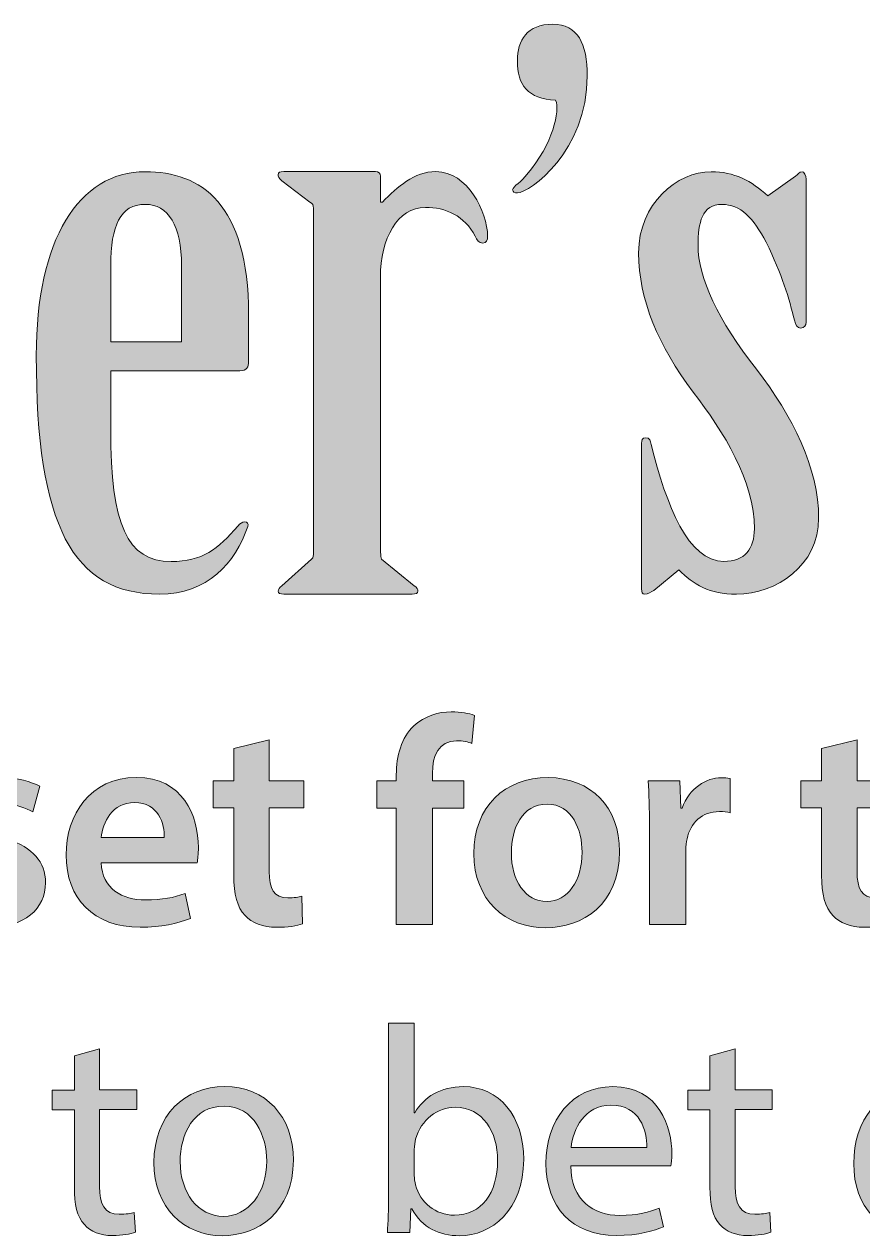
# Model space of a CAD drawing. Header units: inches. Extents: x 589 to 2016, y -1839 to -951.
# Drawn here: x 1219 to 1232.54, y -1599.45 to -1579.88 of the extents above; entities that cross this region are included whole.
import ezdxf

# ---------------------------------------------------------------- set-up
doc = ezdxf.new("R2010")
doc.units = ezdxf.units.IN
doc.header["$MEASUREMENT"] = 0
doc.layers.add('Layer 1', color=7, linetype='Continuous')

# ---------------------------------------------------------------- blocks, each defined once
blk = doc.blocks.new('block 72')
at = {"layer": 'Layer 1', "true_color": 0x010101}
h = blk.add_hatch(color=18, dxfattribs=at)
h.dxf.hatch_style = 2
edge = h.paths.add_edge_path()
edge.add_spline(control_points=[(1228.089, -1580.719), (1228.089, -1581.933), (1227.161, -1582.608), (1226.961, -1582.608), (1226.915, -1582.608), (1226.884, -1582.585), (1226.884, -1582.558), (1226.884, -1582.509), (1227.038, -1582.412), (1227.115, -1582.313), (1227.533, -1581.81), (1227.655, -1581.282), (1227.578, -1581.111), (1227.13, -1581.088), (1226.96, -1580.868), (1226.96, -1580.473), (1226.96, -1580.141), (1227.115, -1579.884), (1227.532, -1579.884), (1227.933, -1579.884), (1228.089, -1580.192), (1228.089, -1580.719)], knot_values=[0, 0, 0, 0, 1, 1, 1, 2, 2, 2, 3, 3, 3, 4, 4, 4, 5, 5, 5, 6, 6, 6, 7, 7, 7, 7], degree=3, periodic=1)
h = blk.add_hatch(color=18, dxfattribs=at)
h.dxf.hatch_style = 2
edge = h.paths.add_edge_path()
edge.add_spline(control_points=[(1220.396, -1586.425), (1220.396, -1587.971), (1220.658, -1588.561), (1221.369, -1588.561), (1221.878, -1588.561), (1222.126, -1588.364), (1222.45, -1587.984), (1222.481, -1587.947), (1222.512, -1587.922), (1222.558, -1587.922), (1222.606, -1587.922), (1222.621, -1587.946), (1222.606, -1587.996), (1222.421, -1588.585), (1221.94, -1589.088), (1221.185, -1589.088), (1219.78, -1589.088), (1219.193, -1587.984), (1219.193, -1585.235), (1219.193, -1583.369), (1219.874, -1582.265), (1220.953, -1582.265), (1221.849, -1582.265), (1222.622, -1582.78), (1222.622, -1584.572), (1222.622, -1584.572), (1222.622, -1585.333), (1222.622, -1585.333), (1222.622, -1585.418), (1222.59, -1585.48), (1222.482, -1585.48), (1222.482, -1585.48), (1220.396, -1585.48), (1220.396, -1585.48), (1220.396, -1585.48), (1220.396, -1586.425), (1220.396, -1586.425), (1220.396, -1586.425), (1220.396, -1586.425), (1220.396, -1586.425)], knot_values=[0, 0, 0, 0, 1, 1, 1, 2, 2, 2, 3, 3, 3, 4, 4, 4, 5, 5, 5, 6, 6, 6, 7, 7, 7, 8, 8, 8, 9, 9, 9, 10, 10, 10, 11, 11, 11, 12, 12, 12, 13, 13, 13, 13], degree=3, periodic=1)
edge = h.paths.add_edge_path()
edge.add_spline(control_points=[(1221.539, -1585.014), (1221.539, -1585.014), (1221.539, -1583.786), (1221.539, -1583.786), (1221.539, -1583.135), (1221.323, -1582.793), (1220.952, -1582.793), (1220.55, -1582.793), (1220.396, -1583.137), (1220.396, -1583.786), (1220.396, -1583.786), (1220.396, -1585.014), (1220.396, -1585.014), (1220.396, -1585.014), (1221.539, -1585.014), (1221.539, -1585.014)], knot_values=[0, 0, 0, 0, 1, 1, 1, 2, 2, 2, 3, 3, 3, 4, 4, 4, 5, 5, 5, 5], degree=3, periodic=1)
h = blk.add_hatch(color=18, dxfattribs=at)
h.dxf.hatch_style = 2
edge = h.paths.add_edge_path()
edge.add_spline(control_points=[(1224.753, -1588.412), (1224.753, -1588.463), (1224.753, -1588.498), (1224.768, -1588.523), (1224.768, -1588.523), (1225.292, -1588.952), (1225.292, -1588.952), (1225.34, -1588.976), (1225.355, -1589.014), (1225.355, -1589.039), (1225.355, -1589.075), (1225.323, -1589.087), (1225.261, -1589.087), (1225.261, -1589.087), (1223.191, -1589.087), (1223.191, -1589.087), (1223.129, -1589.087), (1223.099, -1589.076), (1223.099, -1589.039), (1223.099, -1589.014), (1223.114, -1588.977), (1223.16, -1588.952), (1223.16, -1588.952), (1223.638, -1588.523), (1223.638, -1588.523), (1223.669, -1588.498), (1223.669, -1588.46), (1223.669, -1588.412), (1223.669, -1588.412), (1223.669, -1582.853), (1223.669, -1582.853), (1223.669, -1582.804), (1223.654, -1582.78), (1223.607, -1582.755), (1223.607, -1582.755), (1223.159, -1582.412), (1223.159, -1582.412), (1223.112, -1582.375), (1223.097, -1582.338), (1223.097, -1582.314), (1223.097, -1582.277), (1223.128, -1582.264), (1223.189, -1582.264), (1223.189, -1582.264), (1224.672, -1582.264), (1224.672, -1582.264), (1224.719, -1582.264), (1224.751, -1582.288), (1224.751, -1582.338), (1224.751, -1582.338), (1224.751, -1582.755), (1224.751, -1582.755), (1224.751, -1582.755), (1224.782, -1582.755), (1224.782, -1582.755), (1225.028, -1582.511), (1225.29, -1582.264), (1225.646, -1582.264), (1226.155, -1582.264), (1226.479, -1582.915), (1226.479, -1583.307), (1226.479, -1583.369), (1226.464, -1583.418), (1226.402, -1583.418), (1226.34, -1583.418), (1226.309, -1583.369), (1226.278, -1583.307), (1226.108, -1582.977), (1225.799, -1582.841), (1225.475, -1582.841), (1225.027, -1582.841), (1224.749, -1583.345), (1224.749, -1583.97), (1224.749, -1583.97), (1224.749, -1588.412), (1224.749, -1588.412), (1224.749, -1588.412), (1224.753, -1588.412), (1224.753, -1588.412), (1224.753, -1588.412), (1224.753, -1588.412), (1224.753, -1588.412)], knot_values=[0, 0, 0, 0, 1, 1, 1, 2, 2, 2, 3, 3, 3, 4, 4, 4, 5, 5, 5, 6, 6, 6, 7, 7, 7, 8, 8, 8, 9, 9, 9, 10, 10, 10, 11, 11, 11, 12, 12, 12, 13, 13, 13, 14, 14, 14, 15, 15, 15, 16, 16, 16, 17, 17, 17, 18, 18, 18, 19, 19, 19, 20, 20, 20, 21, 21, 21, 22, 22, 22, 23, 23, 23, 24, 24, 24, 25, 25, 25, 26, 26, 26, 27, 27, 27, 27], degree=3, periodic=1)
h = blk.add_hatch(color=18, dxfattribs=at)
h.dxf.hatch_style = 2
edge = h.paths.add_edge_path()
edge.add_spline(control_points=[(1231.624, -1584.694), (1231.624, -1584.744), (1231.593, -1584.792), (1231.531, -1584.792), (1231.485, -1584.792), (1231.454, -1584.742), (1231.438, -1584.681), (1231.344, -1584.301), (1231.237, -1583.933), (1230.975, -1583.405), (1230.775, -1583.014), (1230.558, -1582.793), (1230.264, -1582.793), (1229.94, -1582.793), (1229.877, -1583.088), (1229.877, -1583.456), (1229.877, -1583.972), (1230.201, -1584.67), (1230.819, -1585.456), (1231.406, -1586.205), (1231.824, -1587.064), (1231.824, -1587.862), (1231.824, -1588.621), (1231.145, -1589.089), (1230.495, -1589.089), (1230.062, -1589.089), (1229.799, -1588.93), (1229.568, -1588.697), (1229.568, -1588.697), (1229.165, -1589.028), (1229.165, -1589.028), (1229.119, -1589.052), (1229.073, -1589.09), (1229.011, -1589.09), (1228.979, -1589.09), (1228.964, -1589.053), (1228.964, -1589.003), (1228.964, -1589.003), (1228.964, -1586.647), (1228.964, -1586.647), (1228.964, -1586.61), (1228.979, -1586.562), (1229.026, -1586.562), (1229.104, -1586.562), (1229.104, -1586.611), (1229.12, -1586.672), (1229.367, -1587.665), (1229.722, -1588.56), (1230.293, -1588.56), (1230.633, -1588.56), (1230.787, -1588.352), (1230.787, -1588.033), (1230.787, -1587.273), (1230.293, -1586.462), (1229.797, -1585.824), (1229.242, -1585.088), (1228.917, -1584.326), (1228.917, -1583.578), (1228.917, -1582.78), (1229.535, -1582.265), (1230.09, -1582.265), (1230.462, -1582.265), (1230.74, -1582.412), (1231.002, -1582.657), (1231.002, -1582.657), (1231.45, -1582.339), (1231.45, -1582.339), (1231.483, -1582.314), (1231.513, -1582.265), (1231.559, -1582.265), (1231.59, -1582.265), (1231.621, -1582.326), (1231.621, -1582.387), (1231.621, -1582.387), (1231.621, -1584.694), (1231.621, -1584.694), (1231.621, -1584.694), (1231.624, -1584.694), (1231.624, -1584.694), (1231.624, -1584.694), (1231.624, -1584.694), (1231.624, -1584.694)], knot_values=[0, 0, 0, 0, 1, 1, 1, 2, 2, 2, 3, 3, 3, 4, 4, 4, 5, 5, 5, 6, 6, 6, 7, 7, 7, 8, 8, 8, 9, 9, 9, 10, 10, 10, 11, 11, 11, 12, 12, 12, 13, 13, 13, 14, 14, 14, 15, 15, 15, 16, 16, 16, 17, 17, 17, 18, 18, 18, 19, 19, 19, 20, 20, 20, 21, 21, 21, 22, 22, 22, 23, 23, 23, 24, 24, 24, 25, 25, 25, 26, 26, 26, 27, 27, 27, 27], degree=3, periodic=1)
at = {"layer": 'Layer 1', "lineweight": 0}
for points, knots in [([(1228.089, -1580.719), (1228.089, -1581.933), (1227.161, -1582.608), (1226.961, -1582.608), (1226.915, -1582.608), (1226.884, -1582.585), (1226.884, -1582.558), (1226.884, -1582.509), (1227.038, -1582.412), (1227.115, -1582.313), (1227.533, -1581.81), (1227.655, -1581.282), (1227.578, -1581.111), (1227.13, -1581.088), (1226.96, -1580.868), (1226.96, -1580.473), (1226.96, -1580.141), (1227.115, -1579.884), (1227.532, -1579.884), (1227.933, -1579.884), (1228.089, -1580.192), (1228.089, -1580.719)], [0, 0, 0, 0, 1, 1, 1, 2, 2, 2, 3, 3, 3, 4, 4, 4, 5, 5, 5, 6, 6, 6, 7, 7, 7, 7]), ([(1220.396, -1586.425), (1220.396, -1587.971), (1220.658, -1588.561), (1221.369, -1588.561), (1221.878, -1588.561), (1222.126, -1588.364), (1222.45, -1587.984), (1222.481, -1587.947), (1222.512, -1587.922), (1222.558, -1587.922), (1222.606, -1587.922), (1222.621, -1587.946), (1222.606, -1587.996), (1222.421, -1588.585), (1221.94, -1589.088), (1221.185, -1589.088), (1219.78, -1589.088), (1219.193, -1587.984), (1219.193, -1585.235), (1219.193, -1583.369), (1219.874, -1582.265), (1220.953, -1582.265), (1221.849, -1582.265), (1222.622, -1582.78), (1222.622, -1584.572), (1222.622, -1584.572), (1222.622, -1585.333), (1222.622, -1585.333), (1222.622, -1585.418), (1222.59, -1585.48), (1222.482, -1585.48), (1222.482, -1585.48), (1220.396, -1585.48), (1220.396, -1585.48), (1220.396, -1585.48), (1220.396, -1586.425), (1220.396, -1586.425), (1220.396, -1586.425), (1220.396, -1586.425), (1220.396, -1586.425)], [0, 0, 0, 0, 1, 1, 1, 2, 2, 2, 3, 3, 3, 4, 4, 4, 5, 5, 5, 6, 6, 6, 7, 7, 7, 8, 8, 8, 9, 9, 9, 10, 10, 10, 11, 11, 11, 12, 12, 12, 13, 13, 13, 13]), ([(1224.753, -1588.412), (1224.753, -1588.463), (1224.753, -1588.498), (1224.768, -1588.523), (1224.768, -1588.523), (1225.292, -1588.952), (1225.292, -1588.952), (1225.34, -1588.976), (1225.355, -1589.014), (1225.355, -1589.039), (1225.355, -1589.075), (1225.323, -1589.087), (1225.261, -1589.087), (1225.261, -1589.087), (1223.191, -1589.087), (1223.191, -1589.087), (1223.129, -1589.087), (1223.099, -1589.076), (1223.099, -1589.039), (1223.099, -1589.014), (1223.114, -1588.977), (1223.16, -1588.952), (1223.16, -1588.952), (1223.638, -1588.523), (1223.638, -1588.523), (1223.669, -1588.498), (1223.669, -1588.46), (1223.669, -1588.412), (1223.669, -1588.412), (1223.669, -1582.853), (1223.669, -1582.853), (1223.669, -1582.804), (1223.654, -1582.78), (1223.607, -1582.755), (1223.607, -1582.755), (1223.159, -1582.412), (1223.159, -1582.412), (1223.112, -1582.375), (1223.097, -1582.338), (1223.097, -1582.314), (1223.097, -1582.277), (1223.128, -1582.264), (1223.189, -1582.264), (1223.189, -1582.264), (1224.672, -1582.264), (1224.672, -1582.264), (1224.719, -1582.264), (1224.751, -1582.288), (1224.751, -1582.338), (1224.751, -1582.338), (1224.751, -1582.755), (1224.751, -1582.755), (1224.751, -1582.755), (1224.782, -1582.755), (1224.782, -1582.755), (1225.028, -1582.511), (1225.29, -1582.264), (1225.646, -1582.264), (1226.155, -1582.264), (1226.479, -1582.915), (1226.479, -1583.307), (1226.479, -1583.369), (1226.464, -1583.418), (1226.402, -1583.418), (1226.34, -1583.418), (1226.309, -1583.369), (1226.278, -1583.307), (1226.108, -1582.977), (1225.799, -1582.841), (1225.475, -1582.841), (1225.027, -1582.841), (1224.749, -1583.345), (1224.749, -1583.97), (1224.749, -1583.97), (1224.749, -1588.412), (1224.749, -1588.412), (1224.749, -1588.412), (1224.753, -1588.412), (1224.753, -1588.412), (1224.753, -1588.412), (1224.753, -1588.412), (1224.753, -1588.412)], [0, 0, 0, 0, 1, 1, 1, 2, 2, 2, 3, 3, 3, 4, 4, 4, 5, 5, 5, 6, 6, 6, 7, 7, 7, 8, 8, 8, 9, 9, 9, 10, 10, 10, 11, 11, 11, 12, 12, 12, 13, 13, 13, 14, 14, 14, 15, 15, 15, 16, 16, 16, 17, 17, 17, 18, 18, 18, 19, 19, 19, 20, 20, 20, 21, 21, 21, 22, 22, 22, 23, 23, 23, 24, 24, 24, 25, 25, 25, 26, 26, 26, 27, 27, 27, 27]), ([(1231.624, -1584.694), (1231.624, -1584.744), (1231.593, -1584.792), (1231.531, -1584.792), (1231.485, -1584.792), (1231.454, -1584.742), (1231.438, -1584.681), (1231.344, -1584.301), (1231.237, -1583.933), (1230.975, -1583.405), (1230.775, -1583.014), (1230.558, -1582.793), (1230.264, -1582.793), (1229.94, -1582.793), (1229.877, -1583.088), (1229.877, -1583.456), (1229.877, -1583.972), (1230.201, -1584.67), (1230.819, -1585.456), (1231.406, -1586.205), (1231.824, -1587.064), (1231.824, -1587.862), (1231.824, -1588.621), (1231.145, -1589.089), (1230.495, -1589.089), (1230.062, -1589.089), (1229.799, -1588.93), (1229.568, -1588.697), (1229.568, -1588.697), (1229.165, -1589.028), (1229.165, -1589.028), (1229.119, -1589.052), (1229.073, -1589.09), (1229.011, -1589.09), (1228.979, -1589.09), (1228.964, -1589.053), (1228.964, -1589.003), (1228.964, -1589.003), (1228.964, -1586.647), (1228.964, -1586.647), (1228.964, -1586.61), (1228.979, -1586.562), (1229.026, -1586.562), (1229.104, -1586.562), (1229.104, -1586.611), (1229.12, -1586.672), (1229.367, -1587.665), (1229.722, -1588.56), (1230.293, -1588.56), (1230.633, -1588.56), (1230.787, -1588.352), (1230.787, -1588.033), (1230.787, -1587.273), (1230.293, -1586.462), (1229.797, -1585.824), (1229.242, -1585.088), (1228.917, -1584.326), (1228.917, -1583.578), (1228.917, -1582.78), (1229.535, -1582.265), (1230.09, -1582.265), (1230.462, -1582.265), (1230.74, -1582.412), (1231.002, -1582.657), (1231.002, -1582.657), (1231.45, -1582.339), (1231.45, -1582.339), (1231.483, -1582.314), (1231.513, -1582.265), (1231.559, -1582.265), (1231.59, -1582.265), (1231.621, -1582.326), (1231.621, -1582.387), (1231.621, -1582.387), (1231.621, -1584.694), (1231.621, -1584.694), (1231.621, -1584.694), (1231.624, -1584.694), (1231.624, -1584.694), (1231.624, -1584.694), (1231.624, -1584.694), (1231.624, -1584.694)], [0, 0, 0, 0, 1, 1, 1, 2, 2, 2, 3, 3, 3, 4, 4, 4, 5, 5, 5, 6, 6, 6, 7, 7, 7, 8, 8, 8, 9, 9, 9, 10, 10, 10, 11, 11, 11, 12, 12, 12, 13, 13, 13, 14, 14, 14, 15, 15, 15, 16, 16, 16, 17, 17, 17, 18, 18, 18, 19, 19, 19, 20, 20, 20, 21, 21, 21, 22, 22, 22, 23, 23, 23, 24, 24, 24, 25, 25, 25, 26, 26, 26, 27, 27, 27, 27]), ([(1221.539, -1585.014), (1221.539, -1585.014), (1221.539, -1583.786), (1221.539, -1583.786), (1221.539, -1583.135), (1221.323, -1582.793), (1220.952, -1582.793), (1220.55, -1582.793), (1220.396, -1583.137), (1220.396, -1583.786), (1220.396, -1583.786), (1220.396, -1585.014), (1220.396, -1585.014), (1220.396, -1585.014), (1221.539, -1585.014), (1221.539, -1585.014)], [0, 0, 0, 0, 1, 1, 1, 2, 2, 2, 3, 3, 3, 4, 4, 4, 5, 5, 5, 5])]:
    blk.add_open_spline(points, degree=3, knots=knots, dxfattribs=at)
blk = doc.blocks.new('block 73')
at = {"layer": 'Layer 1', "true_color": 0x010101}
h = blk.add_hatch(color=18, dxfattribs=at)
h.dxf.hatch_style = 2
edge = h.paths.add_edge_path()
edge.add_spline(control_points=[(1224.861, -1599.397), (1224.871, -1599.242), (1224.881, -1599.008), (1224.881, -1598.802), (1224.881, -1598.802), (1224.881, -1596.018), (1224.881, -1596.018), (1224.881, -1596.018), (1225.296, -1596.018), (1225.296, -1596.018), (1225.296, -1596.018), (1225.296, -1597.465), (1225.296, -1597.465), (1225.296, -1597.465), (1225.304, -1597.465), (1225.304, -1597.465), (1225.452, -1597.208), (1225.719, -1597.042), (1226.091, -1597.042), (1226.661, -1597.042), (1227.066, -1597.519), (1227.062, -1598.218), (1227.062, -1599.041), (1226.542, -1599.45), (1226.028, -1599.45), (1225.696, -1599.45), (1225.429, -1599.322), (1225.256, -1599.016), (1225.256, -1599.016), (1225.242, -1599.016), (1225.242, -1599.016), (1225.242, -1599.016), (1225.223, -1599.396), (1225.223, -1599.396), (1225.223, -1599.396), (1224.861, -1599.396), (1224.861, -1599.396), (1224.861, -1599.396), (1224.861, -1599.397), (1224.861, -1599.397)], knot_values=[0, 0, 0, 0, 1, 1, 1, 2, 2, 2, 3, 3, 3, 4, 4, 4, 5, 5, 5, 6, 6, 6, 7, 7, 7, 8, 8, 8, 9, 9, 9, 10, 10, 10, 11, 11, 11, 12, 12, 12, 13, 13, 13, 13], degree=3, periodic=1)
edge = h.paths.add_edge_path()
edge.add_spline(control_points=[(1225.296, -1598.475), (1225.296, -1598.526), (1225.304, -1598.579), (1225.315, -1598.628), (1225.395, -1598.917), (1225.638, -1599.118), (1225.943, -1599.118), (1226.379, -1599.118), (1226.641, -1598.761), (1226.641, -1598.233), (1226.641, -1597.771), (1226.403, -1597.376), (1225.958, -1597.376), (1225.671, -1597.376), (1225.406, -1597.571), (1225.318, -1597.89), (1225.31, -1597.937), (1225.296, -1597.994), (1225.296, -1598.059), (1225.296, -1598.059), (1225.296, -1598.475), (1225.296, -1598.475), (1225.296, -1598.475), (1225.296, -1598.475), (1225.296, -1598.475)], knot_values=[0, 0, 0, 0, 1, 1, 1, 2, 2, 2, 3, 3, 3, 4, 4, 4, 5, 5, 5, 6, 6, 6, 7, 7, 7, 8, 8, 8, 8], degree=3, periodic=1)
h = blk.add_hatch(color=18, dxfattribs=at)
h.dxf.hatch_style = 2
edge = h.paths.add_edge_path()
edge.add_spline(control_points=[(1220.216, -1596.433), (1220.216, -1596.433), (1220.216, -1597.095), (1220.216, -1597.095), (1220.216, -1597.095), (1220.816, -1597.095), (1220.816, -1597.095), (1220.816, -1597.095), (1220.816, -1597.412), (1220.816, -1597.412), (1220.816, -1597.412), (1220.216, -1597.412), (1220.216, -1597.412), (1220.216, -1597.412), (1220.216, -1598.655), (1220.216, -1598.655), (1220.216, -1598.94), (1220.297, -1599.102), (1220.531, -1599.102), (1220.642, -1599.102), (1220.722, -1599.089), (1220.774, -1599.075), (1220.774, -1599.075), (1220.794, -1599.39), (1220.794, -1599.39), (1220.713, -1599.423), (1220.583, -1599.447), (1220.422, -1599.447), (1220.226, -1599.447), (1220.069, -1599.384), (1219.97, -1599.271), (1219.851, -1599.146), (1219.808, -1598.94), (1219.808, -1598.671), (1219.808, -1598.671), (1219.808, -1597.414), (1219.808, -1597.414), (1219.808, -1597.414), (1219.451, -1597.414), (1219.451, -1597.414), (1219.451, -1597.414), (1219.451, -1597.097), (1219.451, -1597.097), (1219.451, -1597.097), (1219.808, -1597.097), (1219.808, -1597.097), (1219.808, -1597.097), (1219.808, -1596.544), (1219.808, -1596.544), (1219.808, -1596.544), (1220.216, -1596.433), (1220.216, -1596.433)], knot_values=[0, 0, 0, 0, 1, 1, 1, 2, 2, 2, 3, 3, 3, 4, 4, 4, 5, 5, 5, 6, 6, 6, 7, 7, 7, 8, 8, 8, 9, 9, 9, 10, 10, 10, 11, 11, 11, 12, 12, 12, 13, 13, 13, 14, 14, 14, 15, 15, 15, 16, 16, 16, 17, 17, 17, 17], degree=3, periodic=1)
h = blk.add_hatch(color=18, dxfattribs=at)
h.dxf.hatch_style = 2
edge = h.paths.add_edge_path()
edge.add_spline(control_points=[(1230.476, -1596.433), (1230.476, -1596.433), (1230.476, -1597.095), (1230.476, -1597.095), (1230.476, -1597.095), (1231.076, -1597.095), (1231.076, -1597.095), (1231.076, -1597.095), (1231.076, -1597.412), (1231.076, -1597.412), (1231.076, -1597.412), (1230.476, -1597.412), (1230.476, -1597.412), (1230.476, -1597.412), (1230.476, -1598.655), (1230.476, -1598.655), (1230.476, -1598.94), (1230.557, -1599.102), (1230.791, -1599.102), (1230.902, -1599.102), (1230.982, -1599.089), (1231.034, -1599.075), (1231.034, -1599.075), (1231.054, -1599.39), (1231.054, -1599.39), (1230.974, -1599.423), (1230.844, -1599.447), (1230.682, -1599.447), (1230.487, -1599.447), (1230.33, -1599.384), (1230.23, -1599.271), (1230.112, -1599.146), (1230.068, -1598.94), (1230.068, -1598.671), (1230.068, -1598.671), (1230.068, -1597.414), (1230.068, -1597.414), (1230.068, -1597.414), (1229.711, -1597.414), (1229.711, -1597.414), (1229.711, -1597.414), (1229.711, -1597.097), (1229.711, -1597.097), (1229.711, -1597.097), (1230.068, -1597.097), (1230.068, -1597.097), (1230.068, -1597.097), (1230.068, -1596.544), (1230.068, -1596.544), (1230.068, -1596.544), (1230.476, -1596.433), (1230.476, -1596.433)], knot_values=[0, 0, 0, 0, 1, 1, 1, 2, 2, 2, 3, 3, 3, 4, 4, 4, 5, 5, 5, 6, 6, 6, 7, 7, 7, 8, 8, 8, 9, 9, 9, 10, 10, 10, 11, 11, 11, 12, 12, 12, 13, 13, 13, 14, 14, 14, 15, 15, 15, 16, 16, 16, 17, 17, 17, 17], degree=3, periodic=1)
h = blk.add_hatch(color=18, dxfattribs=at)
h.dxf.hatch_style = 2
edge = h.paths.add_edge_path()
edge.add_spline(control_points=[(1223.344, -1598.227), (1223.344, -1599.08), (1222.753, -1599.45), (1222.197, -1599.45), (1221.573, -1599.45), (1221.093, -1598.994), (1221.093, -1598.266), (1221.093, -1597.494), (1221.597, -1597.042), (1222.233, -1597.042), (1222.895, -1597.041), (1223.344, -1597.522), (1223.344, -1598.227)], knot_values=[0, 0, 0, 0, 1, 1, 1, 2, 2, 2, 3, 3, 3, 4, 4, 4, 4], degree=3, periodic=1)
edge = h.paths.add_edge_path()
edge.add_spline(control_points=[(1221.516, -1598.251), (1221.516, -1598.757), (1221.806, -1599.137), (1222.215, -1599.137), (1222.614, -1599.137), (1222.914, -1598.761), (1222.914, -1598.242), (1222.914, -1597.852), (1222.717, -1597.356), (1222.224, -1597.356), (1221.73, -1597.356), (1221.516, -1597.813), (1221.516, -1598.251)], knot_values=[0, 0, 0, 0, 1, 1, 1, 2, 2, 2, 3, 3, 3, 4, 4, 4, 4], degree=3, periodic=1)
h = blk.add_hatch(color=18, dxfattribs=at)
h.dxf.hatch_style = 2
edge = h.paths.add_edge_path()
edge.add_spline(control_points=[(1227.822, -1598.321), (1227.83, -1598.887), (1228.194, -1599.122), (1228.611, -1599.122), (1228.912, -1599.122), (1229.091, -1599.07), (1229.251, -1599.003), (1229.251, -1599.003), (1229.321, -1599.304), (1229.321, -1599.304), (1229.173, -1599.37), (1228.92, -1599.446), (1228.554, -1599.446), (1227.844, -1599.446), (1227.422, -1598.98), (1227.422, -1598.285), (1227.422, -1597.589), (1227.83, -1597.042), (1228.502, -1597.042), (1229.254, -1597.042), (1229.454, -1597.704), (1229.454, -1598.127), (1229.454, -1598.213), (1229.445, -1598.28), (1229.44, -1598.322), (1229.44, -1598.322), (1227.822, -1598.321), (1227.822, -1598.321), (1227.822, -1598.321), (1227.822, -1598.321), (1227.822, -1598.321)], knot_values=[0, 0, 0, 0, 1, 1, 1, 2, 2, 2, 3, 3, 3, 4, 4, 4, 5, 5, 5, 6, 6, 6, 7, 7, 7, 8, 8, 8, 9, 9, 9, 10, 10, 10, 10], degree=3, periodic=1)
edge = h.paths.add_edge_path()
edge.add_spline(control_points=[(1229.049, -1598.023), (1229.055, -1597.756), (1228.94, -1597.34), (1228.469, -1597.34), (1228.046, -1597.34), (1227.859, -1597.73), (1227.827, -1598.023), (1227.827, -1598.023), (1229.049, -1598.023), (1229.049, -1598.023)], knot_values=[0, 0, 0, 0, 1, 1, 1, 2, 2, 2, 3, 3, 3, 3], degree=3, periodic=1)
h = blk.add_hatch(color=18, dxfattribs=at)
h.dxf.hatch_style = 2
edge = h.paths.add_edge_path()
edge.add_spline(control_points=[(1232.79, -1598.321), (1232.798, -1598.887), (1233.162, -1599.122), (1233.579, -1599.122), (1233.88, -1599.122), (1234.06, -1599.07), (1234.218, -1599.003), (1234.218, -1599.003), (1234.289, -1599.304), (1234.289, -1599.304), (1234.141, -1599.37), (1233.889, -1599.446), (1233.522, -1599.446), (1232.813, -1599.446), (1232.39, -1598.98), (1232.39, -1598.285), (1232.39, -1597.589), (1232.798, -1597.042), (1233.471, -1597.042), (1234.223, -1597.042), (1234.422, -1597.704), (1234.422, -1598.127), (1234.422, -1598.213), (1234.413, -1598.28), (1234.409, -1598.322), (1234.409, -1598.322), (1232.79, -1598.321), (1232.79, -1598.321), (1232.79, -1598.321), (1232.79, -1598.321), (1232.79, -1598.321)], knot_values=[0, 0, 0, 0, 1, 1, 1, 2, 2, 2, 3, 3, 3, 4, 4, 4, 5, 5, 5, 6, 6, 6, 7, 7, 7, 8, 8, 8, 9, 9, 9, 10, 10, 10, 10], degree=3, periodic=1)
edge = h.paths.add_edge_path()
edge.add_spline(control_points=[(1234.018, -1598.023), (1234.023, -1597.756), (1233.909, -1597.34), (1233.437, -1597.34), (1233.015, -1597.34), (1232.827, -1597.73), (1232.796, -1598.023), (1232.796, -1598.023), (1234.018, -1598.023), (1234.018, -1598.023)], knot_values=[0, 0, 0, 0, 1, 1, 1, 2, 2, 2, 3, 3, 3, 3], degree=3, periodic=1)
at = {"layer": 'Layer 1', "lineweight": 0}
for points, knots in [([(1224.861, -1599.397), (1224.871, -1599.242), (1224.881, -1599.008), (1224.881, -1598.802), (1224.881, -1598.802), (1224.881, -1596.018), (1224.881, -1596.018), (1224.881, -1596.018), (1225.296, -1596.018), (1225.296, -1596.018), (1225.296, -1596.018), (1225.296, -1597.465), (1225.296, -1597.465), (1225.296, -1597.465), (1225.304, -1597.465), (1225.304, -1597.465), (1225.452, -1597.208), (1225.719, -1597.042), (1226.091, -1597.042), (1226.661, -1597.042), (1227.066, -1597.519), (1227.062, -1598.218), (1227.062, -1599.041), (1226.542, -1599.45), (1226.028, -1599.45), (1225.696, -1599.45), (1225.429, -1599.322), (1225.256, -1599.016), (1225.256, -1599.016), (1225.242, -1599.016), (1225.242, -1599.016), (1225.242, -1599.016), (1225.223, -1599.396), (1225.223, -1599.396), (1225.223, -1599.396), (1224.861, -1599.396), (1224.861, -1599.396), (1224.861, -1599.396), (1224.861, -1599.397), (1224.861, -1599.397)], [0, 0, 0, 0, 1, 1, 1, 2, 2, 2, 3, 3, 3, 4, 4, 4, 5, 5, 5, 6, 6, 6, 7, 7, 7, 8, 8, 8, 9, 9, 9, 10, 10, 10, 11, 11, 11, 12, 12, 12, 13, 13, 13, 13]), ([(1220.216, -1596.433), (1220.216, -1596.433), (1220.216, -1597.095), (1220.216, -1597.095), (1220.216, -1597.095), (1220.816, -1597.095), (1220.816, -1597.095), (1220.816, -1597.095), (1220.816, -1597.412), (1220.816, -1597.412), (1220.816, -1597.412), (1220.216, -1597.412), (1220.216, -1597.412), (1220.216, -1597.412), (1220.216, -1598.655), (1220.216, -1598.655), (1220.216, -1598.94), (1220.297, -1599.102), (1220.531, -1599.102), (1220.642, -1599.102), (1220.722, -1599.089), (1220.774, -1599.075), (1220.774, -1599.075), (1220.794, -1599.39), (1220.794, -1599.39), (1220.713, -1599.423), (1220.583, -1599.447), (1220.422, -1599.447), (1220.226, -1599.447), (1220.069, -1599.384), (1219.97, -1599.271), (1219.851, -1599.146), (1219.808, -1598.94), (1219.808, -1598.671), (1219.808, -1598.671), (1219.808, -1597.414), (1219.808, -1597.414), (1219.808, -1597.414), (1219.451, -1597.414), (1219.451, -1597.414), (1219.451, -1597.414), (1219.451, -1597.097), (1219.451, -1597.097), (1219.451, -1597.097), (1219.808, -1597.097), (1219.808, -1597.097), (1219.808, -1597.097), (1219.808, -1596.544), (1219.808, -1596.544), (1219.808, -1596.544), (1220.216, -1596.433), (1220.216, -1596.433)], [0, 0, 0, 0, 1, 1, 1, 2, 2, 2, 3, 3, 3, 4, 4, 4, 5, 5, 5, 6, 6, 6, 7, 7, 7, 8, 8, 8, 9, 9, 9, 10, 10, 10, 11, 11, 11, 12, 12, 12, 13, 13, 13, 14, 14, 14, 15, 15, 15, 16, 16, 16, 17, 17, 17, 17]), ([(1230.476, -1596.433), (1230.476, -1596.433), (1230.476, -1597.095), (1230.476, -1597.095), (1230.476, -1597.095), (1231.076, -1597.095), (1231.076, -1597.095), (1231.076, -1597.095), (1231.076, -1597.412), (1231.076, -1597.412), (1231.076, -1597.412), (1230.476, -1597.412), (1230.476, -1597.412), (1230.476, -1597.412), (1230.476, -1598.655), (1230.476, -1598.655), (1230.476, -1598.94), (1230.557, -1599.102), (1230.791, -1599.102), (1230.902, -1599.102), (1230.982, -1599.089), (1231.034, -1599.075), (1231.034, -1599.075), (1231.054, -1599.39), (1231.054, -1599.39), (1230.974, -1599.423), (1230.844, -1599.447), (1230.682, -1599.447), (1230.487, -1599.447), (1230.33, -1599.384), (1230.23, -1599.271), (1230.112, -1599.146), (1230.068, -1598.94), (1230.068, -1598.671), (1230.068, -1598.671), (1230.068, -1597.414), (1230.068, -1597.414), (1230.068, -1597.414), (1229.711, -1597.414), (1229.711, -1597.414), (1229.711, -1597.414), (1229.711, -1597.097), (1229.711, -1597.097), (1229.711, -1597.097), (1230.068, -1597.097), (1230.068, -1597.097), (1230.068, -1597.097), (1230.068, -1596.544), (1230.068, -1596.544), (1230.068, -1596.544), (1230.476, -1596.433), (1230.476, -1596.433)], [0, 0, 0, 0, 1, 1, 1, 2, 2, 2, 3, 3, 3, 4, 4, 4, 5, 5, 5, 6, 6, 6, 7, 7, 7, 8, 8, 8, 9, 9, 9, 10, 10, 10, 11, 11, 11, 12, 12, 12, 13, 13, 13, 14, 14, 14, 15, 15, 15, 16, 16, 16, 17, 17, 17, 17]), ([(1223.344, -1598.227), (1223.344, -1599.08), (1222.753, -1599.45), (1222.197, -1599.45), (1221.573, -1599.45), (1221.093, -1598.994), (1221.093, -1598.266), (1221.093, -1597.494), (1221.597, -1597.042), (1222.233, -1597.042), (1222.895, -1597.041), (1223.344, -1597.522), (1223.344, -1598.227)], [0, 0, 0, 0, 1, 1, 1, 2, 2, 2, 3, 3, 3, 4, 4, 4, 4]), ([(1227.822, -1598.321), (1227.83, -1598.887), (1228.194, -1599.122), (1228.611, -1599.122), (1228.912, -1599.122), (1229.091, -1599.07), (1229.251, -1599.003), (1229.251, -1599.003), (1229.321, -1599.304), (1229.321, -1599.304), (1229.173, -1599.37), (1228.92, -1599.446), (1228.554, -1599.446), (1227.844, -1599.446), (1227.422, -1598.98), (1227.422, -1598.285), (1227.422, -1597.589), (1227.83, -1597.042), (1228.502, -1597.042), (1229.254, -1597.042), (1229.454, -1597.704), (1229.454, -1598.127), (1229.454, -1598.213), (1229.445, -1598.28), (1229.44, -1598.322), (1229.44, -1598.322), (1227.822, -1598.321), (1227.822, -1598.321), (1227.822, -1598.321), (1227.822, -1598.321), (1227.822, -1598.321)], [0, 0, 0, 0, 1, 1, 1, 2, 2, 2, 3, 3, 3, 4, 4, 4, 5, 5, 5, 6, 6, 6, 7, 7, 7, 8, 8, 8, 9, 9, 9, 10, 10, 10, 10]), ([(1232.79, -1598.321), (1232.798, -1598.887), (1233.162, -1599.122), (1233.579, -1599.122), (1233.88, -1599.122), (1234.06, -1599.07), (1234.218, -1599.003), (1234.218, -1599.003), (1234.289, -1599.304), (1234.289, -1599.304), (1234.141, -1599.37), (1233.889, -1599.446), (1233.522, -1599.446), (1232.813, -1599.446), (1232.39, -1598.98), (1232.39, -1598.285), (1232.39, -1597.589), (1232.798, -1597.042), (1233.471, -1597.042), (1234.223, -1597.042), (1234.422, -1597.704), (1234.422, -1598.127), (1234.422, -1598.213), (1234.413, -1598.28), (1234.409, -1598.322), (1234.409, -1598.322), (1232.79, -1598.321), (1232.79, -1598.321), (1232.79, -1598.321), (1232.79, -1598.321), (1232.79, -1598.321)], [0, 0, 0, 0, 1, 1, 1, 2, 2, 2, 3, 3, 3, 4, 4, 4, 5, 5, 5, 6, 6, 6, 7, 7, 7, 8, 8, 8, 9, 9, 9, 10, 10, 10, 10]), ([(1221.516, -1598.251), (1221.516, -1598.757), (1221.806, -1599.137), (1222.215, -1599.137), (1222.614, -1599.137), (1222.914, -1598.761), (1222.914, -1598.242), (1222.914, -1597.852), (1222.717, -1597.356), (1222.224, -1597.356), (1221.73, -1597.356), (1221.516, -1597.813), (1221.516, -1598.251)], [0, 0, 0, 0, 1, 1, 1, 2, 2, 2, 3, 3, 3, 4, 4, 4, 4]), ([(1225.296, -1598.475), (1225.296, -1598.526), (1225.304, -1598.579), (1225.315, -1598.628), (1225.395, -1598.917), (1225.638, -1599.118), (1225.943, -1599.118), (1226.379, -1599.118), (1226.641, -1598.761), (1226.641, -1598.233), (1226.641, -1597.771), (1226.403, -1597.376), (1225.958, -1597.376), (1225.671, -1597.376), (1225.406, -1597.571), (1225.318, -1597.89), (1225.31, -1597.937), (1225.296, -1597.994), (1225.296, -1598.059), (1225.296, -1598.059), (1225.296, -1598.475), (1225.296, -1598.475), (1225.296, -1598.475), (1225.296, -1598.475), (1225.296, -1598.475)], [0, 0, 0, 0, 1, 1, 1, 2, 2, 2, 3, 3, 3, 4, 4, 4, 5, 5, 5, 6, 6, 6, 7, 7, 7, 8, 8, 8, 8]), ([(1229.049, -1598.023), (1229.055, -1597.756), (1228.94, -1597.34), (1228.469, -1597.34), (1228.046, -1597.34), (1227.859, -1597.73), (1227.827, -1598.023), (1227.827, -1598.023), (1229.049, -1598.023), (1229.049, -1598.023)], [0, 0, 0, 0, 1, 1, 1, 2, 2, 2, 3, 3, 3, 3])]:
    blk.add_open_spline(points, degree=3, knots=knots, dxfattribs=at)
blk = doc.blocks.new('block 77')
at = {"layer": 'Layer 1', "true_color": 0x010101}
h = blk.add_hatch(color=18, dxfattribs=at)
h.dxf.hatch_style = 2
edge = h.paths.add_edge_path()
edge.add_spline(control_points=[(1225.006, -1594.423), (1225.006, -1594.423), (1225.006, -1592.542), (1225.006, -1592.542), (1225.006, -1592.542), (1224.692, -1592.542), (1224.692, -1592.542), (1224.692, -1592.542), (1224.692, -1592.103), (1224.692, -1592.103), (1224.692, -1592.103), (1225.006, -1592.103), (1225.006, -1592.103), (1225.006, -1592.103), (1225.006, -1592.004), (1225.006, -1592.004), (1225.006, -1591.703), (1225.087, -1591.405), (1225.287, -1591.215), (1225.459, -1591.053), (1225.692, -1590.989), (1225.893, -1590.989), (1226.05, -1590.989), (1226.174, -1591.012), (1226.269, -1591.046), (1226.269, -1591.046), (1226.226, -1591.498), (1226.226, -1591.498), (1226.164, -1591.475), (1226.083, -1591.456), (1225.978, -1591.456), (1225.688, -1591.456), (1225.588, -1591.698), (1225.588, -1591.984), (1225.588, -1591.984), (1225.588, -1592.103), (1225.588, -1592.103), (1225.588, -1592.103), (1226.098, -1592.103), (1226.098, -1592.103), (1226.098, -1592.103), (1226.098, -1592.542), (1226.098, -1592.542), (1226.098, -1592.542), (1225.592, -1592.542), (1225.592, -1592.542), (1225.592, -1592.542), (1225.592, -1594.423), (1225.592, -1594.423), (1225.592, -1594.423), (1225.006, -1594.423), (1225.006, -1594.423)], knot_values=[0, 0, 0, 0, 1, 1, 1, 2, 2, 2, 3, 3, 3, 4, 4, 4, 5, 5, 5, 6, 6, 6, 7, 7, 7, 8, 8, 8, 9, 9, 9, 10, 10, 10, 11, 11, 11, 12, 12, 12, 13, 13, 13, 14, 14, 14, 15, 15, 15, 16, 16, 16, 17, 17, 17, 17], degree=3, periodic=1)
h = blk.add_hatch(color=18, dxfattribs=at)
h.dxf.hatch_style = 2
edge = h.paths.add_edge_path()
edge.add_spline(control_points=[(1222.953, -1591.44), (1222.953, -1591.44), (1222.953, -1592.103), (1222.953, -1592.103), (1222.953, -1592.103), (1223.511, -1592.103), (1223.511, -1592.103), (1223.511, -1592.103), (1223.511, -1592.541), (1223.511, -1592.541), (1223.511, -1592.541), (1222.953, -1592.541), (1222.953, -1592.541), (1222.953, -1592.541), (1222.953, -1593.565), (1222.953, -1593.565), (1222.953, -1593.846), (1223.03, -1593.993), (1223.255, -1593.993), (1223.354, -1593.993), (1223.431, -1593.98), (1223.482, -1593.965), (1223.482, -1593.965), (1223.491, -1594.413), (1223.491, -1594.413), (1223.406, -1594.447), (1223.253, -1594.469), (1223.067, -1594.469), (1222.854, -1594.469), (1222.673, -1594.398), (1222.563, -1594.279), (1222.438, -1594.146), (1222.38, -1593.936), (1222.38, -1593.631), (1222.38, -1593.631), (1222.38, -1592.54), (1222.38, -1592.54), (1222.38, -1592.54), (1222.048, -1592.54), (1222.048, -1592.54), (1222.048, -1592.54), (1222.048, -1592.102), (1222.048, -1592.102), (1222.048, -1592.102), (1222.38, -1592.102), (1222.38, -1592.102), (1222.38, -1592.102), (1222.38, -1591.579), (1222.38, -1591.579), (1222.38, -1591.579), (1222.953, -1591.44), (1222.953, -1591.44)], knot_values=[0, 0, 0, 0, 1, 1, 1, 2, 2, 2, 3, 3, 3, 4, 4, 4, 5, 5, 5, 6, 6, 6, 7, 7, 7, 8, 8, 8, 9, 9, 9, 10, 10, 10, 11, 11, 11, 12, 12, 12, 13, 13, 13, 14, 14, 14, 15, 15, 15, 16, 16, 16, 17, 17, 17, 17], degree=3, periodic=1)
h = blk.add_hatch(color=18, dxfattribs=at)
h.dxf.hatch_style = 2
edge = h.paths.add_edge_path()
edge.add_spline(control_points=[(1232.444, -1591.44), (1232.444, -1591.44), (1232.444, -1592.103), (1232.444, -1592.103), (1232.444, -1592.103), (1233.001, -1592.103), (1233.001, -1592.103), (1233.001, -1592.103), (1233.001, -1592.541), (1233.001, -1592.541), (1233.001, -1592.541), (1232.444, -1592.541), (1232.444, -1592.541), (1232.444, -1592.541), (1232.444, -1593.565), (1232.444, -1593.565), (1232.444, -1593.846), (1232.521, -1593.993), (1232.745, -1593.993), (1232.844, -1593.993), (1232.921, -1593.98), (1232.973, -1593.965), (1232.973, -1593.965), (1232.982, -1594.413), (1232.982, -1594.413), (1232.896, -1594.447), (1232.743, -1594.469), (1232.558, -1594.469), (1232.344, -1594.469), (1232.163, -1594.398), (1232.052, -1594.279), (1231.927, -1594.146), (1231.87, -1593.936), (1231.87, -1593.631), (1231.87, -1593.631), (1231.87, -1592.54), (1231.87, -1592.54), (1231.87, -1592.54), (1231.537, -1592.54), (1231.537, -1592.54), (1231.537, -1592.54), (1231.537, -1592.102), (1231.537, -1592.102), (1231.537, -1592.102), (1231.87, -1592.102), (1231.87, -1592.102), (1231.87, -1592.102), (1231.87, -1591.579), (1231.87, -1591.579), (1231.87, -1591.579), (1232.444, -1591.44), (1232.444, -1591.44)], knot_values=[0, 0, 0, 0, 1, 1, 1, 2, 2, 2, 3, 3, 3, 4, 4, 4, 5, 5, 5, 6, 6, 6, 7, 7, 7, 8, 8, 8, 9, 9, 9, 10, 10, 10, 11, 11, 11, 12, 12, 12, 13, 13, 13, 14, 14, 14, 15, 15, 15, 16, 16, 16, 17, 17, 17, 17], degree=3, periodic=1)
h = blk.add_hatch(color=18, dxfattribs=at)
h.dxf.hatch_style = 2
edge = h.paths.add_edge_path()
edge.add_spline(control_points=[(1217.811, -1593.884), (1217.944, -1593.965), (1218.198, -1594.053), (1218.407, -1594.053), (1218.664, -1594.053), (1218.779, -1593.948), (1218.779, -1593.795), (1218.779, -1593.64), (1218.684, -1593.556), (1218.398, -1593.457), (1217.947, -1593.302), (1217.757, -1593.053), (1217.759, -1592.78), (1217.759, -1592.371), (1218.097, -1592.052), (1218.635, -1592.052), (1218.892, -1592.052), (1219.116, -1592.118), (1219.249, -1592.191), (1219.249, -1592.191), (1219.136, -1592.605), (1219.136, -1592.605), (1219.036, -1592.549), (1218.849, -1592.471), (1218.644, -1592.471), (1218.434, -1592.471), (1218.319, -1592.572), (1218.319, -1592.714), (1218.319, -1592.862), (1218.43, -1592.934), (1218.724, -1593.038), (1219.143, -1593.191), (1219.338, -1593.406), (1219.343, -1593.748), (1219.343, -1594.168), (1219.013, -1594.472), (1218.399, -1594.472), (1218.118, -1594.472), (1217.866, -1594.406), (1217.695, -1594.31), (1217.695, -1594.31), (1217.811, -1593.884), (1217.811, -1593.884)], knot_values=[0, 0, 0, 0, 1, 1, 1, 2, 2, 2, 3, 3, 3, 4, 4, 4, 5, 5, 5, 6, 6, 6, 7, 7, 7, 8, 8, 8, 9, 9, 9, 10, 10, 10, 11, 11, 11, 12, 12, 12, 13, 13, 13, 14, 14, 14, 14], degree=3, periodic=1)
h = blk.add_hatch(color=18, dxfattribs=at)
h.dxf.hatch_style = 2
edge = h.paths.add_edge_path()
edge.add_spline(control_points=[(1220.241, -1593.427), (1220.255, -1593.846), (1220.583, -1594.026), (1220.953, -1594.026), (1221.226, -1594.026), (1221.42, -1593.99), (1221.596, -1593.922), (1221.596, -1593.922), (1221.682, -1594.326), (1221.682, -1594.326), (1221.483, -1594.407), (1221.204, -1594.468), (1220.872, -1594.468), (1220.118, -1594.468), (1219.675, -1594.006), (1219.675, -1593.297), (1219.675, -1592.655), (1220.065, -1592.049), (1220.808, -1592.049), (1221.563, -1592.049), (1221.81, -1592.669), (1221.81, -1593.178), (1221.81, -1593.288), (1221.801, -1593.375), (1221.79, -1593.425), (1221.79, -1593.425), (1220.241, -1593.427), (1220.241, -1593.427), (1220.241, -1593.427), (1220.241, -1593.427), (1220.241, -1593.427)], knot_values=[0, 0, 0, 0, 1, 1, 1, 2, 2, 2, 3, 3, 3, 4, 4, 4, 5, 5, 5, 6, 6, 6, 7, 7, 7, 8, 8, 8, 9, 9, 9, 10, 10, 10, 10], degree=3, periodic=1)
edge = h.paths.add_edge_path()
edge.add_spline(control_points=[(1221.259, -1593.018), (1221.265, -1592.804), (1221.169, -1592.452), (1220.779, -1592.452), (1220.418, -1592.452), (1220.264, -1592.781), (1220.242, -1593.018), (1220.242, -1593.018), (1221.259, -1593.018), (1221.259, -1593.018)], knot_values=[0, 0, 0, 0, 1, 1, 1, 2, 2, 2, 3, 3, 3, 3], degree=3, periodic=1)
h = blk.add_hatch(color=18, dxfattribs=at)
h.dxf.hatch_style = 2
edge = h.paths.add_edge_path()
edge.add_spline(control_points=[(1228.611, -1593.242), (1228.611, -1594.095), (1228.011, -1594.476), (1227.42, -1594.476), (1226.763, -1594.476), (1226.257, -1594.024), (1226.257, -1593.278), (1226.257, -1592.517), (1226.757, -1592.051), (1227.458, -1592.051), (1228.15, -1592.052), (1228.611, -1592.537), (1228.611, -1593.242)], knot_values=[0, 0, 0, 0, 1, 1, 1, 2, 2, 2, 3, 3, 3, 4, 4, 4, 4], degree=3, periodic=1)
edge = h.paths.add_edge_path()
edge.add_spline(control_points=[(1226.863, -1593.265), (1226.863, -1593.714), (1227.082, -1594.051), (1227.439, -1594.051), (1227.772, -1594.051), (1228.005, -1593.722), (1228.005, -1593.256), (1228.005, -1592.894), (1227.844, -1592.48), (1227.443, -1592.48), (1227.031, -1592.48), (1226.863, -1592.88), (1226.863, -1593.265)], knot_values=[0, 0, 0, 0, 1, 1, 1, 2, 2, 2, 3, 3, 3, 4, 4, 4, 4], degree=3, periodic=1)
h = blk.add_hatch(color=18, dxfattribs=at)
h.dxf.hatch_style = 2
edge = h.paths.add_edge_path()
edge.add_spline(control_points=[(1229.092, -1592.851), (1229.092, -1592.537), (1229.087, -1592.313), (1229.072, -1592.103), (1229.072, -1592.103), (1229.581, -1592.103), (1229.581, -1592.103), (1229.581, -1592.103), (1229.601, -1592.547), (1229.601, -1592.547), (1229.601, -1592.547), (1229.621, -1592.547), (1229.621, -1592.547), (1229.735, -1592.218), (1230.006, -1592.053), (1230.254, -1592.053), (1230.311, -1592.053), (1230.344, -1592.057), (1230.393, -1592.067), (1230.393, -1592.067), (1230.393, -1592.618), (1230.393, -1592.618), (1230.344, -1592.61), (1230.294, -1592.599), (1230.223, -1592.599), (1229.942, -1592.599), (1229.751, -1592.78), (1229.699, -1593.042), (1229.691, -1593.094), (1229.68, -1593.156), (1229.68, -1593.223), (1229.68, -1593.223), (1229.68, -1594.423), (1229.68, -1594.423), (1229.68, -1594.423), (1229.094, -1594.423), (1229.094, -1594.423), (1229.094, -1594.423), (1229.092, -1592.851), (1229.092, -1592.851), (1229.092, -1592.851), (1229.092, -1592.851), (1229.092, -1592.851)], knot_values=[0, 0, 0, 0, 1, 1, 1, 2, 2, 2, 3, 3, 3, 4, 4, 4, 5, 5, 5, 6, 6, 6, 7, 7, 7, 8, 8, 8, 9, 9, 9, 10, 10, 10, 11, 11, 11, 12, 12, 12, 13, 13, 13, 14, 14, 14, 14], degree=3, periodic=1)
at = {"layer": 'Layer 1', "lineweight": 0}
for points, knots in [([(1225.006, -1594.423), (1225.006, -1594.423), (1225.006, -1592.542), (1225.006, -1592.542), (1225.006, -1592.542), (1224.692, -1592.542), (1224.692, -1592.542), (1224.692, -1592.542), (1224.692, -1592.103), (1224.692, -1592.103), (1224.692, -1592.103), (1225.006, -1592.103), (1225.006, -1592.103), (1225.006, -1592.103), (1225.006, -1592.004), (1225.006, -1592.004), (1225.006, -1591.703), (1225.087, -1591.405), (1225.287, -1591.215), (1225.459, -1591.053), (1225.692, -1590.989), (1225.893, -1590.989), (1226.05, -1590.989), (1226.174, -1591.012), (1226.269, -1591.046), (1226.269, -1591.046), (1226.226, -1591.498), (1226.226, -1591.498), (1226.164, -1591.475), (1226.083, -1591.456), (1225.978, -1591.456), (1225.688, -1591.456), (1225.588, -1591.698), (1225.588, -1591.984), (1225.588, -1591.984), (1225.588, -1592.103), (1225.588, -1592.103), (1225.588, -1592.103), (1226.098, -1592.103), (1226.098, -1592.103), (1226.098, -1592.103), (1226.098, -1592.542), (1226.098, -1592.542), (1226.098, -1592.542), (1225.592, -1592.542), (1225.592, -1592.542), (1225.592, -1592.542), (1225.592, -1594.423), (1225.592, -1594.423), (1225.592, -1594.423), (1225.006, -1594.423), (1225.006, -1594.423)], [0, 0, 0, 0, 1, 1, 1, 2, 2, 2, 3, 3, 3, 4, 4, 4, 5, 5, 5, 6, 6, 6, 7, 7, 7, 8, 8, 8, 9, 9, 9, 10, 10, 10, 11, 11, 11, 12, 12, 12, 13, 13, 13, 14, 14, 14, 15, 15, 15, 16, 16, 16, 17, 17, 17, 17]), ([(1222.953, -1591.44), (1222.953, -1591.44), (1222.953, -1592.103), (1222.953, -1592.103), (1222.953, -1592.103), (1223.511, -1592.103), (1223.511, -1592.103), (1223.511, -1592.103), (1223.511, -1592.541), (1223.511, -1592.541), (1223.511, -1592.541), (1222.953, -1592.541), (1222.953, -1592.541), (1222.953, -1592.541), (1222.953, -1593.565), (1222.953, -1593.565), (1222.953, -1593.846), (1223.03, -1593.993), (1223.255, -1593.993), (1223.354, -1593.993), (1223.431, -1593.98), (1223.482, -1593.965), (1223.482, -1593.965), (1223.491, -1594.413), (1223.491, -1594.413), (1223.406, -1594.447), (1223.253, -1594.469), (1223.067, -1594.469), (1222.854, -1594.469), (1222.673, -1594.398), (1222.563, -1594.279), (1222.438, -1594.146), (1222.38, -1593.936), (1222.38, -1593.631), (1222.38, -1593.631), (1222.38, -1592.54), (1222.38, -1592.54), (1222.38, -1592.54), (1222.048, -1592.54), (1222.048, -1592.54), (1222.048, -1592.54), (1222.048, -1592.102), (1222.048, -1592.102), (1222.048, -1592.102), (1222.38, -1592.102), (1222.38, -1592.102), (1222.38, -1592.102), (1222.38, -1591.579), (1222.38, -1591.579), (1222.38, -1591.579), (1222.953, -1591.44), (1222.953, -1591.44)], [0, 0, 0, 0, 1, 1, 1, 2, 2, 2, 3, 3, 3, 4, 4, 4, 5, 5, 5, 6, 6, 6, 7, 7, 7, 8, 8, 8, 9, 9, 9, 10, 10, 10, 11, 11, 11, 12, 12, 12, 13, 13, 13, 14, 14, 14, 15, 15, 15, 16, 16, 16, 17, 17, 17, 17]), ([(1232.444, -1591.44), (1232.444, -1591.44), (1232.444, -1592.103), (1232.444, -1592.103), (1232.444, -1592.103), (1233.001, -1592.103), (1233.001, -1592.103), (1233.001, -1592.103), (1233.001, -1592.541), (1233.001, -1592.541), (1233.001, -1592.541), (1232.444, -1592.541), (1232.444, -1592.541), (1232.444, -1592.541), (1232.444, -1593.565), (1232.444, -1593.565), (1232.444, -1593.846), (1232.521, -1593.993), (1232.745, -1593.993), (1232.844, -1593.993), (1232.921, -1593.98), (1232.973, -1593.965), (1232.973, -1593.965), (1232.982, -1594.413), (1232.982, -1594.413), (1232.896, -1594.447), (1232.743, -1594.469), (1232.558, -1594.469), (1232.344, -1594.469), (1232.163, -1594.398), (1232.052, -1594.279), (1231.927, -1594.146), (1231.87, -1593.936), (1231.87, -1593.631), (1231.87, -1593.631), (1231.87, -1592.54), (1231.87, -1592.54), (1231.87, -1592.54), (1231.537, -1592.54), (1231.537, -1592.54), (1231.537, -1592.54), (1231.537, -1592.102), (1231.537, -1592.102), (1231.537, -1592.102), (1231.87, -1592.102), (1231.87, -1592.102), (1231.87, -1592.102), (1231.87, -1591.579), (1231.87, -1591.579), (1231.87, -1591.579), (1232.444, -1591.44), (1232.444, -1591.44)], [0, 0, 0, 0, 1, 1, 1, 2, 2, 2, 3, 3, 3, 4, 4, 4, 5, 5, 5, 6, 6, 6, 7, 7, 7, 8, 8, 8, 9, 9, 9, 10, 10, 10, 11, 11, 11, 12, 12, 12, 13, 13, 13, 14, 14, 14, 15, 15, 15, 16, 16, 16, 17, 17, 17, 17]), ([(1217.811, -1593.884), (1217.944, -1593.965), (1218.198, -1594.053), (1218.407, -1594.053), (1218.664, -1594.053), (1218.779, -1593.948), (1218.779, -1593.795), (1218.779, -1593.64), (1218.684, -1593.556), (1218.398, -1593.457), (1217.947, -1593.302), (1217.757, -1593.053), (1217.759, -1592.78), (1217.759, -1592.371), (1218.097, -1592.052), (1218.635, -1592.052), (1218.892, -1592.052), (1219.116, -1592.118), (1219.249, -1592.191), (1219.249, -1592.191), (1219.136, -1592.605), (1219.136, -1592.605), (1219.036, -1592.549), (1218.849, -1592.471), (1218.644, -1592.471), (1218.434, -1592.471), (1218.319, -1592.572), (1218.319, -1592.714), (1218.319, -1592.862), (1218.43, -1592.934), (1218.724, -1593.038), (1219.143, -1593.191), (1219.338, -1593.406), (1219.343, -1593.748), (1219.343, -1594.168), (1219.013, -1594.472), (1218.399, -1594.472), (1218.118, -1594.472), (1217.866, -1594.406), (1217.695, -1594.31), (1217.695, -1594.31), (1217.811, -1593.884), (1217.811, -1593.884)], [0, 0, 0, 0, 1, 1, 1, 2, 2, 2, 3, 3, 3, 4, 4, 4, 5, 5, 5, 6, 6, 6, 7, 7, 7, 8, 8, 8, 9, 9, 9, 10, 10, 10, 11, 11, 11, 12, 12, 12, 13, 13, 13, 14, 14, 14, 14]), ([(1220.241, -1593.427), (1220.255, -1593.846), (1220.583, -1594.026), (1220.953, -1594.026), (1221.226, -1594.026), (1221.42, -1593.99), (1221.596, -1593.922), (1221.596, -1593.922), (1221.682, -1594.326), (1221.682, -1594.326), (1221.483, -1594.407), (1221.204, -1594.468), (1220.872, -1594.468), (1220.118, -1594.468), (1219.675, -1594.006), (1219.675, -1593.297), (1219.675, -1592.655), (1220.065, -1592.049), (1220.808, -1592.049), (1221.563, -1592.049), (1221.81, -1592.669), (1221.81, -1593.178), (1221.81, -1593.288), (1221.801, -1593.375), (1221.79, -1593.425), (1221.79, -1593.425), (1220.241, -1593.427), (1220.241, -1593.427), (1220.241, -1593.427), (1220.241, -1593.427), (1220.241, -1593.427)], [0, 0, 0, 0, 1, 1, 1, 2, 2, 2, 3, 3, 3, 4, 4, 4, 5, 5, 5, 6, 6, 6, 7, 7, 7, 8, 8, 8, 9, 9, 9, 10, 10, 10, 10]), ([(1228.611, -1593.242), (1228.611, -1594.095), (1228.011, -1594.476), (1227.42, -1594.476), (1226.763, -1594.476), (1226.257, -1594.024), (1226.257, -1593.278), (1226.257, -1592.517), (1226.757, -1592.051), (1227.458, -1592.051), (1228.15, -1592.052), (1228.611, -1592.537), (1228.611, -1593.242)], [0, 0, 0, 0, 1, 1, 1, 2, 2, 2, 3, 3, 3, 4, 4, 4, 4]), ([(1229.092, -1592.851), (1229.092, -1592.537), (1229.087, -1592.313), (1229.072, -1592.103), (1229.072, -1592.103), (1229.581, -1592.103), (1229.581, -1592.103), (1229.581, -1592.103), (1229.601, -1592.547), (1229.601, -1592.547), (1229.601, -1592.547), (1229.621, -1592.547), (1229.621, -1592.547), (1229.735, -1592.218), (1230.006, -1592.053), (1230.254, -1592.053), (1230.311, -1592.053), (1230.344, -1592.057), (1230.393, -1592.067), (1230.393, -1592.067), (1230.393, -1592.618), (1230.393, -1592.618), (1230.344, -1592.61), (1230.294, -1592.599), (1230.223, -1592.599), (1229.942, -1592.599), (1229.751, -1592.78), (1229.699, -1593.042), (1229.691, -1593.094), (1229.68, -1593.156), (1229.68, -1593.223), (1229.68, -1593.223), (1229.68, -1594.423), (1229.68, -1594.423), (1229.68, -1594.423), (1229.094, -1594.423), (1229.094, -1594.423), (1229.094, -1594.423), (1229.092, -1592.851), (1229.092, -1592.851), (1229.092, -1592.851), (1229.092, -1592.851), (1229.092, -1592.851)], [0, 0, 0, 0, 1, 1, 1, 2, 2, 2, 3, 3, 3, 4, 4, 4, 5, 5, 5, 6, 6, 6, 7, 7, 7, 8, 8, 8, 9, 9, 9, 10, 10, 10, 11, 11, 11, 12, 12, 12, 13, 13, 13, 14, 14, 14, 14]), ([(1221.259, -1593.018), (1221.265, -1592.804), (1221.169, -1592.452), (1220.779, -1592.452), (1220.418, -1592.452), (1220.264, -1592.781), (1220.242, -1593.018), (1220.242, -1593.018), (1221.259, -1593.018), (1221.259, -1593.018)], [0, 0, 0, 0, 1, 1, 1, 2, 2, 2, 3, 3, 3, 3]), ([(1226.863, -1593.265), (1226.863, -1593.714), (1227.082, -1594.051), (1227.439, -1594.051), (1227.772, -1594.051), (1228.005, -1593.722), (1228.005, -1593.256), (1228.005, -1592.894), (1227.844, -1592.48), (1227.443, -1592.48), (1227.031, -1592.48), (1226.863, -1592.88), (1226.863, -1593.265)], [0, 0, 0, 0, 1, 1, 1, 2, 2, 2, 3, 3, 3, 4, 4, 4, 4])]:
    blk.add_open_spline(points, degree=3, knots=knots, dxfattribs=at)
blk = doc.blocks.new('block 71')
at = {"layer": 'Layer 1'}
for name in ['block 72', 'block 77', 'block 73']:
    blk.add_blockref(name, (0, 0), dxfattribs=at)

msp = doc.modelspace()

# ---------------------------------------------------------------- block references
at = {"layer": 'Layer 1'}
msp.add_blockref('block 71', (0, 0), dxfattribs=at)

doc.saveas('drawing.dxf')
